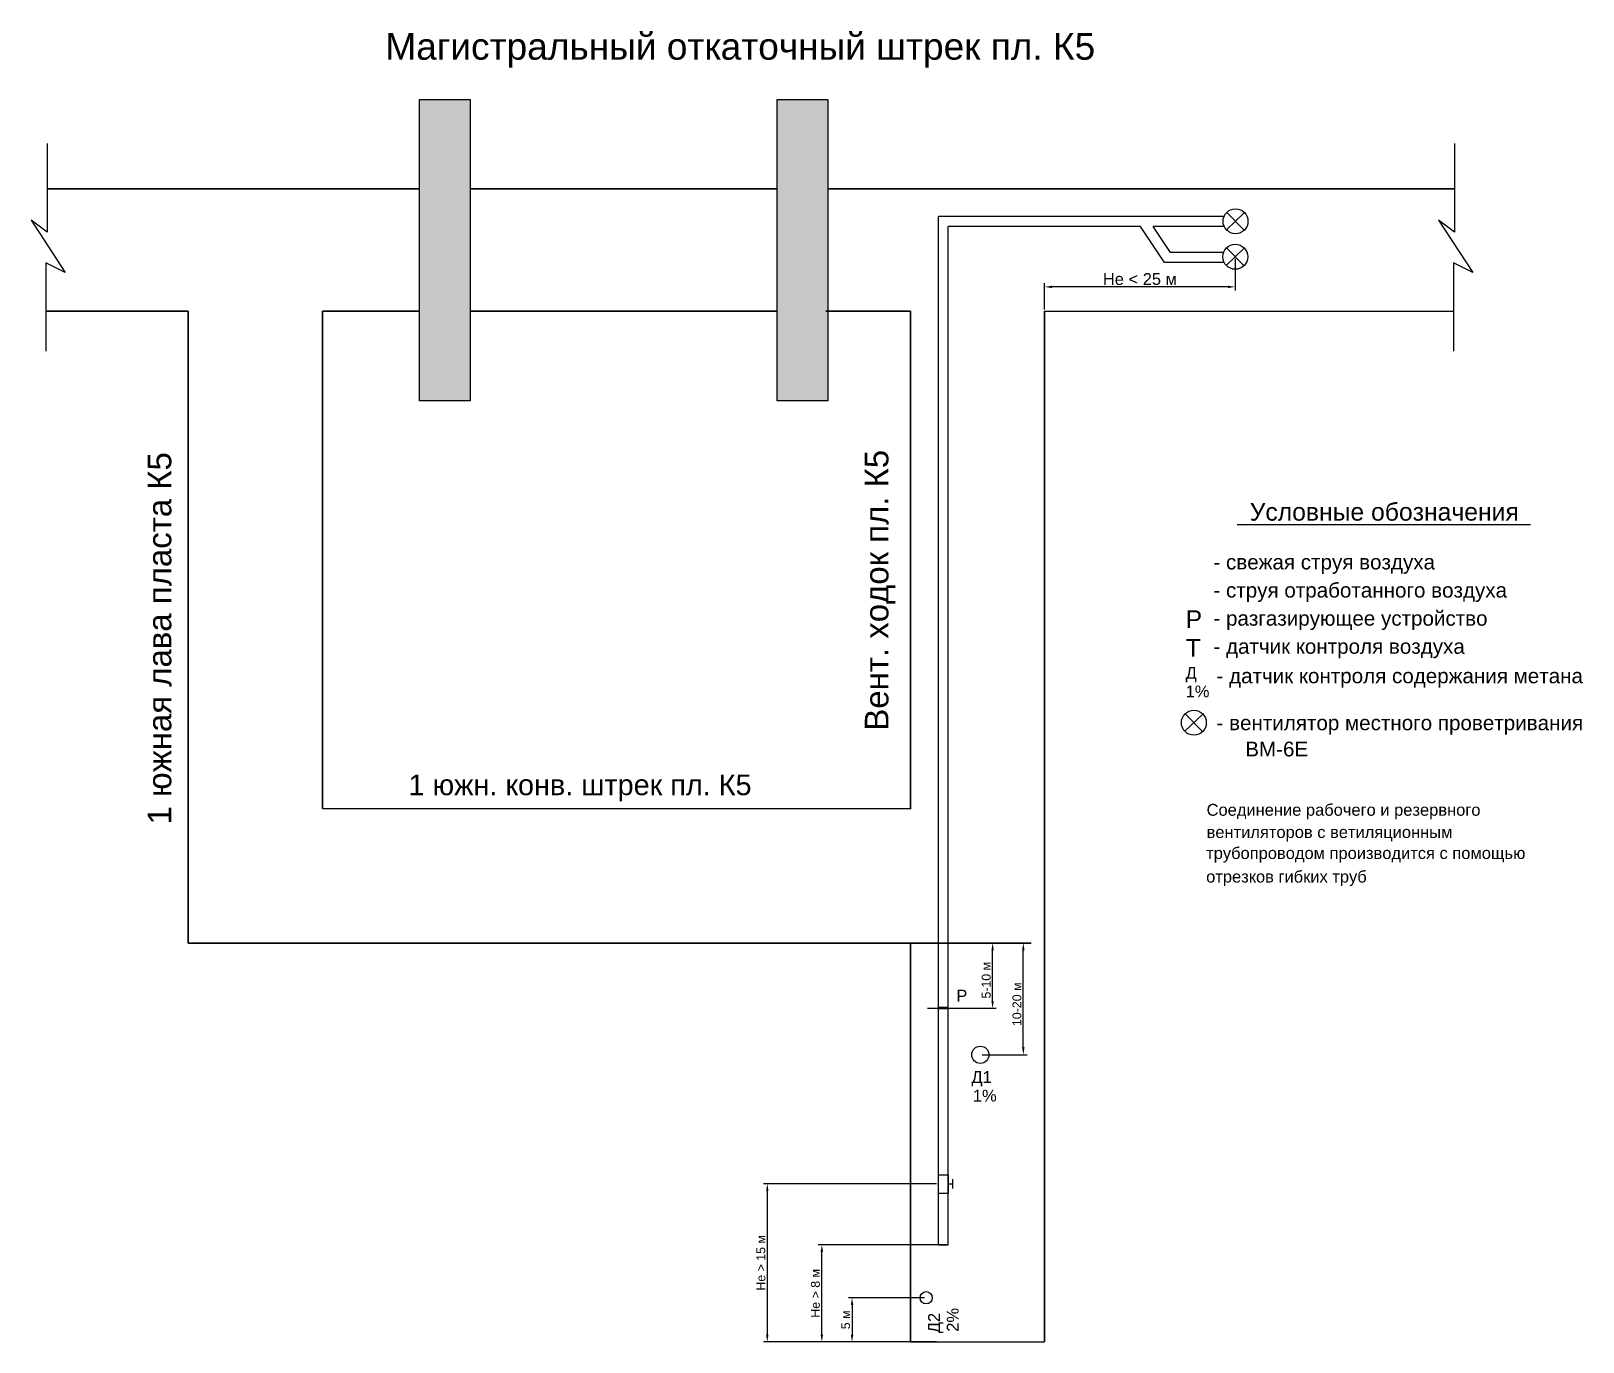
# Model space of a CAD drawing. Header units: millimetres. Extents: x 376 to 903, y -320 to 124.
import ezdxf

# ---------------------------------------------------------------- set-up
doc = ezdxf.new("R2010")
doc.units = ezdxf.units.MM
doc.styles.get("Standard").update_dxf_attribs({"font": 'ARIALUNI.TTF', "height": 3})
doc.dimstyles.new('ISO-25', dxfattribs={"dimtxt": 2.5, "dimasz": 2.5, "dimexe": 1.25, "dimexo": 0.625, "dimtad": 1, "dimtxsty": 'Standard', "dimcen": 2.5, "dimadec": 0, "dimazin": 0, "dimtfac": 1, "dimtmove": 0, "dimatfit": 3, "dimfxl": 0, "dimarcsym": 0})

# ---------------------------------------------------------------- blocks, each defined once
blk = doc.blocks.new('*D1')
at = {"color": 0, "lineweight": -2}
for p, q in [((675.33, -184.76), (703.78, -184.76)), ((702.53, -204.35), (702.53, -187.26)), ((680.5, -206.85), (703.78, -206.85))]:
    blk.add_line(p, q, dxfattribs=at)
at = {"color": 0}
for points in [[(702.11, -187.26), (702.94, -187.26), (702.53, -184.76)], [(702.11, -204.35), (702.94, -204.35), (702.53, -206.85)]]:
    blk.add_solid(points, dxfattribs=at)
at = {"layer": 'Defpoints', "color": 0}
for p in [(674.7, -184.76), (702.53, -184.76), (679.87, -206.85)]:
    blk.add_point(p, dxfattribs=at)
at = {"color": 0, "insert": (700.37, -197.36), "char_height": 3, "attachment_point": 5, "rotation": 90}
blk.add_mtext('5-10 м', dxfattribs=at)
blk = doc.blocks.new('*D2')
at = {"color": 0, "lineweight": -2}
for p, q in [((675.33, -184.76), (714.2, -184.76)), ((712.95, -220.14), (712.95, -187.26)), ((698.99, -222.64), (714.2, -222.64))]:
    blk.add_line(p, q, dxfattribs=at)
at = {"color": 0}
for points in [[(712.53, -187.26), (713.37, -187.26), (712.95, -184.76)], [(712.53, -220.14), (713.37, -220.14), (712.95, -222.64)]]:
    blk.add_solid(points, dxfattribs=at)
at = {"layer": 'Defpoints', "color": 0}
for p in [(674.7, -184.76), (712.95, -184.76), (698.36, -222.64)]:
    blk.add_point(p, dxfattribs=at)
at = {"color": 0, "insert": (710.79, -205.51), "char_height": 3, "attachment_point": 5, "rotation": 90}
blk.add_mtext('10-20 м', dxfattribs=at)
blk = doc.blocks.new('*D3')
at = {"color": 0, "lineweight": -2}
for p, q in [((784.83, 47.27), (784.83, 36.46)), ((720.16, 30.05), (720.16, 38.96)), ((782.33, 37.71), (722.66, 37.71))]:
    blk.add_line(p, q, dxfattribs=at)
at = {"color": 0}
for points in [[(722.66, 38.12), (722.66, 37.29), (720.16, 37.71)], [(782.33, 38.12), (782.33, 37.29), (784.83, 37.71)]]:
    blk.add_solid(points, dxfattribs=at)
at = {"layer": 'Defpoints', "color": 0}
for p in [(784.83, 47.9), (720.16, 37.71), (720.16, 29.42)]:
    blk.add_point(p, dxfattribs=at)
at = {"color": 0, "insert": (752.49, 40.33), "char_height": 4, "attachment_point": 5}
blk.add_mtext('Не < 25 м', dxfattribs=at)
blk = doc.blocks.new('*D4')
at = {"color": 0, "lineweight": -2}
for p, q in [((686.84, -287.02), (643.35, -287.02)), ((644.6, -317.48), (644.6, -289.52)), ((683.5, -319.98), (643.35, -319.98))]:
    blk.add_line(p, q, dxfattribs=at)
at = {"color": 0}
for points in [[(644.18, -289.52), (645.02, -289.52), (644.6, -287.02)], [(644.18, -317.48), (645.02, -317.48), (644.6, -319.98)]]:
    blk.add_solid(points, dxfattribs=at)
at = {"layer": 'Defpoints', "color": 0}
for p in [(644.6, -287.02), (687.47, -287.02), (684.13, -319.98)]:
    blk.add_point(p, dxfattribs=at)
at = {"color": 0, "insert": (642.44, -303.5), "char_height": 3, "attachment_point": 5, "rotation": 90}
blk.add_mtext('Не > 8 м', dxfattribs=at)
blk = doc.blocks.new('*D5')
at = {"color": 0, "lineweight": -2}
for p, q in [((679.39, -305), (653.6, -305)), ((654.85, -307.5), (654.85, -317.48)), ((662.49, -319.98), (653.6, -319.98))]:
    blk.add_line(p, q, dxfattribs=at)
at = {"color": 0}
for points in [[(654.44, -307.5), (655.27, -307.5), (654.85, -305)], [(654.44, -317.48), (655.27, -317.48), (654.85, -319.98)]]:
    blk.add_solid(points, dxfattribs=at)
at = {"layer": 'Defpoints', "color": 0}
for p in [(680.02, -305), (654.85, -319.98), (663.11, -319.98)]:
    blk.add_point(p, dxfattribs=at)
at = {"color": 0, "insert": (652.7, -312.49), "char_height": 3, "attachment_point": 5, "rotation": 90}
blk.add_mtext('5 м', dxfattribs=at)
blk = doc.blocks.new('*D6')
at = {"color": 0, "lineweight": -2}
for p, q in [((683.54, -266.35), (624.85, -266.35)), ((626.1, -268.85), (626.1, -317.48)), ((662.49, -319.98), (624.85, -319.98))]:
    blk.add_line(p, q, dxfattribs=at)
at = {"color": 0}
for points in [[(625.69, -268.85), (626.52, -268.85), (626.1, -266.35)], [(625.69, -317.48), (626.52, -317.48), (626.1, -319.98)]]:
    blk.add_solid(points, dxfattribs=at)
at = {"layer": 'Defpoints', "color": 0}
for p in [(684.16, -266.35), (626.1, -319.98), (663.11, -319.98)]:
    blk.add_point(p, dxfattribs=at)
at = {"color": 0, "insert": (623.95, -293.17), "char_height": 3, "attachment_point": 5, "rotation": 90}
blk.add_mtext('Не > 15 м', dxfattribs=at)

msp = doc.modelspace()

# ---------------------------------------------------------------- hatches: boundary and pattern name
for color, points in [(3, [(525.304, 101.249), (508.122, 101.249), (508.122, -0.947), (525.304, -0.947)]), (3, [(646.661, 101.249), (629.48, 101.249), (629.48, -0.947), (646.661, -0.947)]), (256, [(684.184, -206.468), (684.184, -206.912), (687.468, -206.912), (687.468, -206.468)])]:
    msp.add_hatch(color=color).paths.add_polyline_path(points)

# ---------------------------------------------------------------- linework, layer by layer
for p, q in [((381.804, 86.315), (381.804, 56.309)), ((859.249, 86.315), (859.249, 56.309)), ((381.804, 56.309), (376.377, 60.286)), ((376.377, 60.286), (387.955, 42.572)), ((684.184, -287.023), (684.184, 61.522)), ((780.989, 61.522), (684.184, 61.522)), ((687.468, -287.023), (687.468, 58.196)), ((752.701, 58.196), (687.468, 58.196)), ((760.819, 45.999), (752.701, 58.196)), ((781.067, 58.196), (756.983, 58.196)), ((762.887, 49.326), (756.983, 58.196)), ((781.862, 57.023), (787.978, 62.879)), ((787.902, 56.945), (781.938, 62.957)), ((853.821, 60.286), (865.399, 42.572)), ((859.249, 56.309), (853.821, 60.286)), ((780.846, 49.326), (762.887, 49.326)), ((781.774, 44.969), (787.89, 50.825)), ((787.814, 44.892), (781.85, 50.903)), ((381.443, 45.825), (381.443, 15.913)), ((387.955, 42.572), (381.443, 45.825)), ((781.047, 45.999), (760.819, 45.999)), ((865.399, 42.572), (858.887, 45.825)), ((858.887, 45.825), (858.887, 15.913)), ((785.501, -42.868), (884.981, -42.868)), ((767.731, -112.971), (773.847, -107.114)), ((773.77, -113.048), (767.807, -107.037)), ((684.184, -206.468), (687.468, -206.468)), ((684.184, -206.912), (687.468, -206.912)), ((687.437, -266.346), (689.08, -266.346)), ((689.08, -267.912), (689.08, -264.768)), ((684.184, -287.023), (687.468, -287.023)), ((674.702, -319.983), (720.157, -319.983))]:
    msp.add_line(p, q)
at = {"lineweight": 30}
for p, q in [((508.122, 70.997), (381.804, 70.997)), ((629.48, 70.997), (525.304, 70.997)), ((674.702, 70.997), (646.661, 70.997)), ((859.249, 70.997), (673.211, 70.997)), ((851.321, 70.997), (842.925, 70.997)), ((429.648, 29.448), (381.443, 29.451)), ((429.648, 29.448), (429.636, -184.763)), ((475.201, -139.176), (475.201, 29.446)), ((508.122, 29.444), (475.201, 29.446)), ((629.48, 29.436), (525.304, 29.443)), ((645.953, 29.44), (674.702, 29.44)), ((674.702, 29.434), (646.661, 29.435)), ((674.702, -139.21), (674.702, 29.434)), ((720.157, -184.763), (720.157, 29.424)), ((720.157, -319.983), (720.157, 29.424)), ((858.887, 29.395), (720.157, 29.424)), ((674.702, -139.21), (475.201, -139.176)), ((429.636, -184.763), (715.634, -184.763)), ((674.702, -319.983), (674.702, -184.763))]:
    msp.add_line(p, q, dxfattribs=at)
for points in [[(508.122, 101.249), (525.304, 101.249), (525.304, -0.947), (508.122, -0.947)], [(629.48, 101.249), (646.661, 101.249), (646.661, -0.947), (629.48, -0.947)], [(687.463, -269.626), (684.178, -269.626), (684.178, -263.361), (687.463, -263.361)]]:
    msp.add_lwpolyline(points, close=True)
for centre, radius in [((784.92, 59.951), 4.234), ((784.832, 47.897), 4.234), ((770.789, -110.043), 4.234), ((698.362, -222.642), 2.934), ((680.016, -304.995), 2.067)]:
    msp.add_circle(centre, radius)

# ---------------------------------------------------------------- texts
for s, height, p in [('Магистральный откаточный штрек пл. К5', 9, (496.551, 114.728)), ('Условные обозначения', 6, (789.729, -41.543)), ('- свежая струя воздуха', 5, (777.43, -58.085)), ('- струя отработанного воздуха', 5, (777.43, -67.619)), ('Р', 6, (768.005, -77.95)), ('- разгазирующее устройство', 5, (777.43, -77.153)), ('Т', 6, (768.005, -87.699)), ('- датчик контроля воздуха', 5, (777.43, -86.688)), ('Д', 4, (768.005, -95.158)), ('- датчик контроля содержания метана', 5, (778.482, -96.668)), ('1%', 4, (768.005, -101.446)), ('- вентилятор местного проветривания', 5, (778.482, -112.592)), ('ВМ-6Е', 5, (788.223, -121.478)), ('1 южн. конв. штрек пл. К5', 7, (504.409, -134.621)), ('Соединение рабочего и резервного', 4, (775.114, -141.586)), ('вентиляторов с ветиляционным', 4, (775.114, -149.133)), ('трубопроводом производится с помощью', 4, (774.969, -156.248)), ('отрезков гибких труб', 4, (774.969, -164.229)), ('Р', 4, (690.231, -204.581)), ('Д1', 4, (695.342, -232.153)), ('1%', 4, (695.834, -238.488))]:
    msp.add_text(s, height=height).set_placement(p)
for s, height, p in [('1 южная лава пласта К5', 8, (423.952, -144.575)), ('Вент. ходок пл. К5', 8, (667.189, -112.749)), ('Д2', 4, (684.655, -317.023)), ('2%', 4, (690.99, -316.531))]:
    msp.add_text(s, height=height, rotation=90).set_placement(p)

# ---------------------------------------------------------------- dimensions: what is measured, and where the dimension line sits
dim = msp.add_linear_dim(base=(720.157, 37.707), p1=(784.832, 47.897), p2=(720.157, 29.424), text='Не < 25 м', dimstyle='ISO-25', override={"dimtxt": 4})
dim.commit()
dim.dimension.update_dxf_attribs({"geometry": '*D3', "text_midpoint": (752.494, 40.332)})
for base, p1, p2, text, override, picture, middle in [((702.528, -184.763), (679.874, -206.847), (674.702, -184.763), '5-10 м', {"dimtxt": 3}, '*D1', (702.528, -197.363)), ((712.95, -184.763), (698.362, -222.642), (674.702, -184.763), '10-20 м', {"dimtxt": 3}, '*D2', (712.95, -205.513)), ((644.6, -287.023), (684.126, -319.983), (687.468, -287.023), 'Не > 8 м', {"dimtxt": 6}, '*D4', (644.6, -303.503))]:
    dim = msp.add_linear_dim(base=base, p1=p1, p2=p2, angle=270, text=text, dimstyle='ISO-25', override=override)
    dim.commit()
    dim.dimension.update_dxf_attribs({"geometry": picture, "text_midpoint": middle, "dimtype": 160})
for base, p1, text, override, picture, middle in [((626.103, -319.983), (684.164, -266.355), 'Не > 15 м', {"dimtxt": 6}, '*D6', (623.945, -293.169)), ((654.853, -319.983), (680.016, -304.995), '5 м', {"dimtxt": 5}, '*D5', (652.702, -312.489))]:
    dim = msp.add_linear_dim(base=base, p1=p1, p2=(663.111, -319.983), angle=270, text=text, dimstyle='ISO-25', override=override)
    dim.commit()
    dim.dimension.update_dxf_attribs({"geometry": picture, "text_midpoint": middle})

doc.saveas('drawing.dxf')
